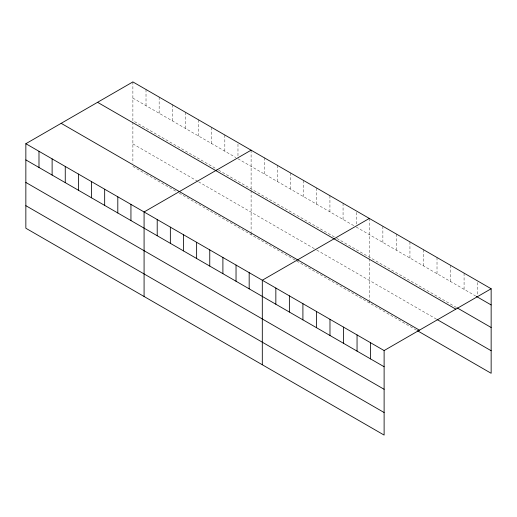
<?xml version="1.0" encoding="UTF-8"?>
<svg xmlns="http://www.w3.org/2000/svg" width="517" height="517" viewBox="0 0 517 517"><rect width="100%" height="100%" fill="white"/><g stroke="black" fill="none" stroke-linecap="round" stroke-linejoin="round"><path stroke-width="0.39" stroke-dasharray="2.58 1.94" d="M132.882 81.919L132.882 120.655L217.922 169.75M132.882 98.101L235.901 157.575M237.975 158.771L354.126 225.832M356.2 227.034L475.588 295.957M218.613 170.151L336.153 238.007M336.845 238.408L456.634 307.57M132.882 143.888L197.869 181.409M198.56 181.81L316.1 249.672M316.792 250.066L436.335 319.086M132.882 166.442L145.322 173.628M146.014 174.029L176.439 191.587M179.205 193.19L296.047 260.646M296.739 261.046L416.708 330.311M477.618 282.489L477.618 295.588M464.079 273.138L464.079 289.313M450.546 265.324L450.546 281.5M437.014 257.511L437.014 273.687M423.475 249.692L423.475 265.874M409.942 241.878L409.942 258.061M396.41 234.065L396.41 250.247M382.871 226.252L382.871 242.434M369.338 218.439L369.338 257.169M369.338 258.72L369.338 299.737M369.338 300.545L369.338 302.962M356.2 212.397L356.2 223.951M343.062 203.271L343.062 219.447M329.93 195.685L329.93 211.867M316.792 188.098L316.792 204.28M303.653 180.517L303.653 196.693M290.522 172.93L290.522 189.112M277.383 165.35L277.383 181.525M264.245 157.763L264.245 173.945M251.107 150.176L251.107 188.912M251.107 190.463L251.107 231.48M251.107 232.282L251.107 234.699M237.975 144.133L237.975 156.464M224.837 135.008L224.837 151.19M211.699 127.428L211.699 143.603M198.56 119.841L198.56 136.023M185.429 112.254L185.429 128.436M172.29 104.673L172.29 120.855M159.152 97.086L159.152 113.268M146.014 89.506L146.014 105.681M132.882 122.199L132.882 163.223"/><path stroke-width="0.78" d="M25.85 143.713L384.118 350.558L384.118 435.081L25.85 228.236L25.85 143.713L132.882 81.919L491.15 288.764L491.15 373.287L417.387 330.699M251.107 150.176L144.081 211.97L144.081 296.493M369.338 218.439L262.306 280.233L262.306 364.75M384.118 350.558L491.15 288.764M476.26 296.351L491.15 304.946M457.312 307.964L491.15 327.5M97.558 102.314L455.832 309.16M437.014 319.48L491.15 350.733M61.168 123.324L419.442 330.169M25.85 159.895L384.118 366.74M25.85 182.443L384.118 389.288M25.85 205.682L384.118 412.527M370.586 342.745L370.586 358.921M357.053 334.932L357.053 351.108M343.514 327.112L343.514 343.294M329.982 319.299L329.982 335.481M316.449 311.486L316.449 327.668M302.91 303.673L302.91 319.855M289.378 295.86L289.378 312.035M275.845 288.047L275.845 304.222M249.175 272.646L249.175 288.829M236.036 265.059L236.036 281.242M222.898 257.479L222.898 273.655M209.76 249.892L209.76 266.074M196.628 242.311L196.628 258.487M183.49 234.724L183.49 250.907M170.352 227.137L170.352 243.32M157.213 219.557L157.213 235.733M130.943 204.389L130.943 220.565M117.805 196.803L117.805 212.985M104.667 189.216L104.667 205.398M91.535 181.635L91.535 197.817M78.397 174.048L78.397 190.23M65.258 166.468L65.258 182.643M52.12 158.881L52.12 175.063M38.988 151.3L38.988 167.476"/></g></svg>
